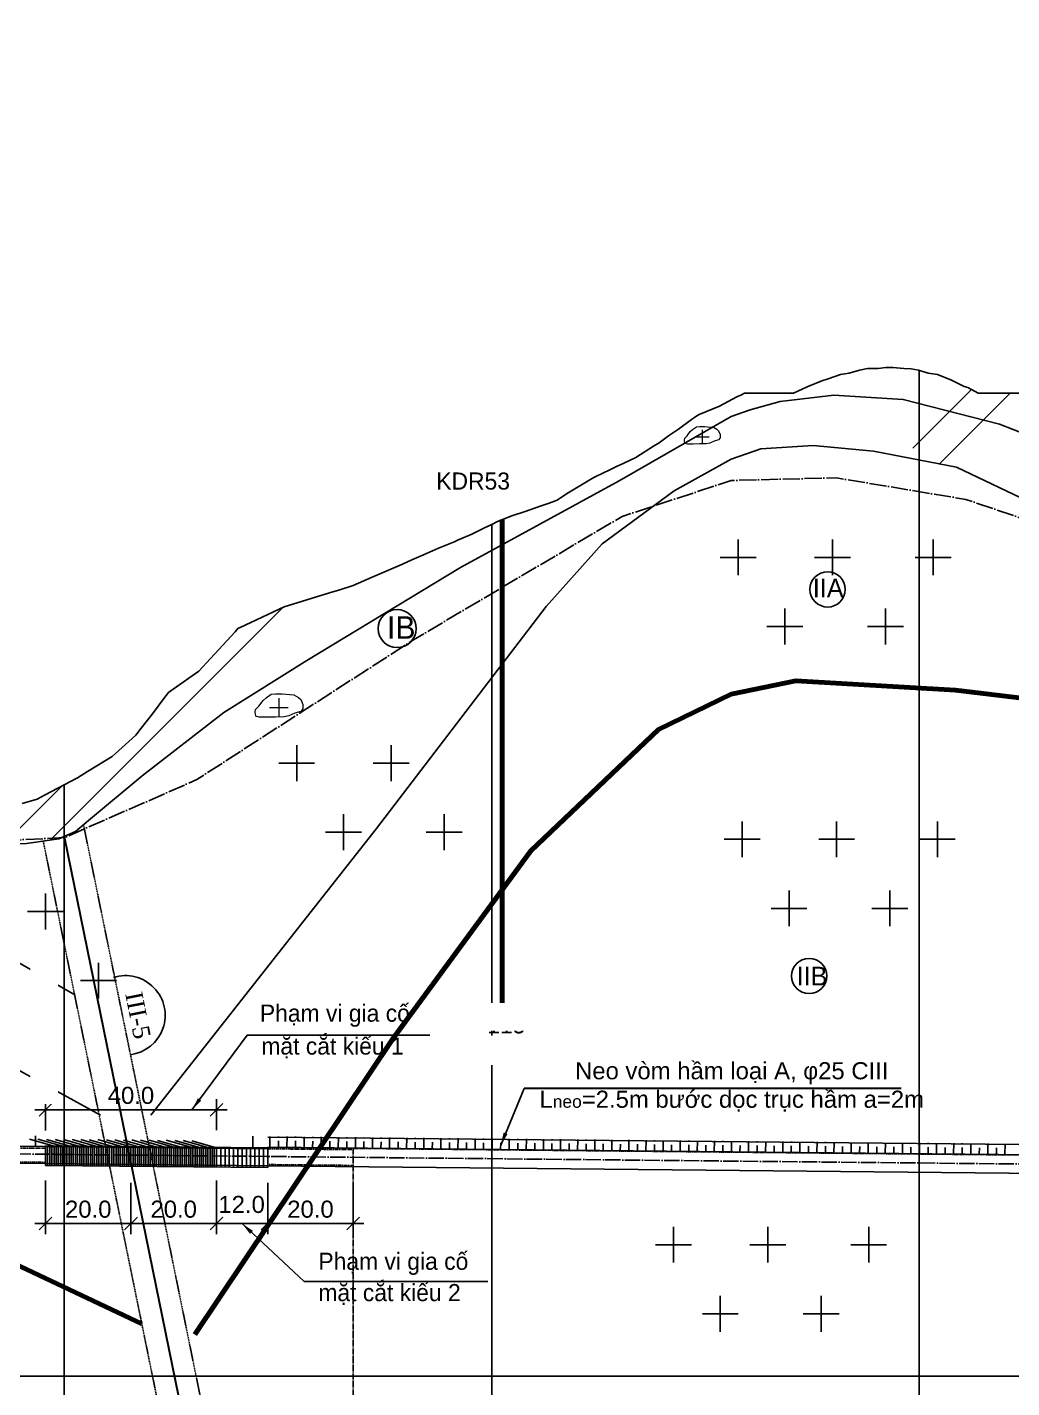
# Model space of a CAD drawing. Header units: inches. Extents: x 444671 to 463716, y 1783086 to 1794968.
# Drawn here: x 446821.2 to 447051.6, y 1788577.1 to 1788895.5 of the extents above; entities that cross this region are included whole.
import ezdxf
from ezdxf.enums import TextEntityAlignment as Align

# ---------------------------------------------------------------- set-up
doc = ezdxf.new("R2010")
doc.units = ezdxf.units.IN
doc.header["$MEASUREMENT"] = 0
for name, pattern in [('ACAD_ISO04W100', [30, 24, -3, 0, -3]), ('HIDDEN', [0.375, 0.25, -0.125]), ('NG', [1.8, 0.8, -0.1, 0, -0.1, 0.8])]:
    doc.linetypes.add(name, pattern=pattern)
for name, color, linetype in [('CTTRINH', 4, 'Continuous'), ('Dchat', 33, 'Continuous'), ('Dong', 252, 'HIDDEN'), ('Ghichu', 3, 'Continuous'), ('Khung_bang', 140, 'Continuous'), ('MAIN', 7, 'Continuous'), ('n-gay', 7, 'Continuous'), ('PEGC', 3, 'Continuous'), ('Text', 3, 'Continuous'), ('Thachhoc', 125, 'Continuous'), ('Tim', 1, 'ACAD_ISO04W100')]:
    doc.layers.add(name, color=color, linetype=linetype)
doc.layers.add('dgay', color=1, linetype='Continuous', lineweight=25)
doc.layers.add('ngam', color=3, linetype='Continuous', lineweight=25)
doc.styles.add('a', font='')
doc.styles.add('VNARIAL', font='')
doc.styles.add('VnAvt', font='')
doc.styles.get('a').set_extended_font_data('.VnTimeH')
doc.styles.get('VNARIAL').set_extended_font_data('.VnArial')
doc.styles.get('VnAvt').set_extended_font_data('.VnAvant')
doc.linetypes.add('DB1A', pattern='A,0.8,["Y",Standard,S=0.18,R=180,X=0.15,Y=0.18],-0.14', length=0.94)
doc.linetypes.add('IA1', pattern='A,2,-0.4,["x",Standard,S=0.1,R=0,X=-0.1,Y=-0.05],-0.1', length=2.5)
doc.linetypes.add('IA2', pattern='A,2,-0.2,["xx",Standard,S=0.1,R=0,X=-0.1,Y=-0.05],-0.18', length=2.38)
doc.linetypes.add('IB', pattern='A,2,-0.2,["xxx",Standard,S=0.1,R=0,X=-0.1,Y=-0.05],-0.26', length=2.46)
doc.linetypes.add('ILA', pattern='A,2,-0.2,["xxxx",Standard,S=0.1,R=0,X=-0.1,Y=-0.05],-0.34', length=2.54)
doc.dimstyles.new('kt2000', dxfattribs={"dimscale": 0, "dimtxt": 4, "dimasz": 3, "dimexe": 2.5, "dimexo": 0, "dimgap": 1.3, "dimtad": 1, "dimzin": 0, "dimdsep": 46, "dimtxsty": 'VNARIAL', "dimblk1": 'OBLIQUE', "dimblk2": 'OBLIQUE', "dimsah": 1, "dimcen": 0.8, "dimdle": 2.5, "dimclrd": 256, "dimclre": 256, "dimclrt": 256, "dimaunit": 1, "dimadec": 1, "dimazin": 0, "dimtfac": 1, "dimtofl": 0, "dimtmove": 1, "dimatfit": 3, "dimfxl": 0, "dimtolj": 1, "dimtzin": 0, "dimarcsym": 0})

# ---------------------------------------------------------------- blocks, each defined once
blk = doc.blocks.new('_Oblique')
at = {"color": 0, "linetype": 'ByBlock', "lineweight": -2}
blk.add_line((-0.5, -0.5), (0.5, 0.5), dxfattribs=at)
blk = doc.blocks.new('*D21')
at = {"lineweight": -2, "transparency": 16777216}
for p, q in [((446825.49, 1788625.58), (446825.49, 1788613.01)), ((446845.49, 1788625.02), (446845.49, 1788613.01)), ((446822.99, 1788615.51), (446847.99, 1788615.51))]:
    blk.add_line(p, q, dxfattribs=at)
at = {"layer": 'Defpoints', "color": 0, "transparency": 16777216}
for p in [(446825.49, 1788625.58), (446845.49, 1788625.02), (446845.49, 1788615.51)]:
    blk.add_point(p, dxfattribs=at)
at = {"lineweight": -2, "transparency": 16777216, "xscale": 3, "yscale": 3, "zscale": 3, "rotation": 180}
blk.add_blockref('_Oblique', (446825.49, 1788615.51), dxfattribs=at)
at = {"lineweight": -2, "transparency": 16777216, "xscale": 3, "yscale": 3, "zscale": 3}
blk.add_blockref('_Oblique', (446845.49, 1788615.51), dxfattribs=at)
at = {"transparency": 16777216, "insert": (446835.49, 1788618.85), "char_height": 4, "attachment_point": 5, "style": 'VNARIAL'}
blk.add_mtext('\\A1;20.0', dxfattribs=at)
blk = doc.blocks.new('*D22')
at = {"lineweight": -2, "transparency": 16777216}
for p, q in [((446865.49, 1788625.18), (446865.49, 1788613.01)), ((446845.49, 1788625.02), (446845.49, 1788613.01)), ((446842.99, 1788615.51), (446867.99, 1788615.51))]:
    blk.add_line(p, q, dxfattribs=at)
at = {"layer": 'Defpoints', "color": 0, "transparency": 16777216}
for p in [(446865.49, 1788625.18), (446845.49, 1788625.02), (446865.49, 1788615.51)]:
    blk.add_point(p, dxfattribs=at)
at = {"lineweight": -2, "transparency": 16777216, "xscale": 3, "yscale": 3, "zscale": 3, "rotation": 180}
blk.add_blockref('_Oblique', (446845.49, 1788615.51), dxfattribs=at)
at = {"lineweight": -2, "transparency": 16777216, "xscale": 3, "yscale": 3, "zscale": 3}
blk.add_blockref('_Oblique', (446865.49, 1788615.51), dxfattribs=at)
at = {"transparency": 16777216, "insert": (446855.49, 1788618.85), "char_height": 4, "attachment_point": 5, "style": 'VNARIAL'}
blk.add_mtext('\\A1;20.0', dxfattribs=at)
blk = doc.blocks.new('*D23')
at = {"lineweight": -2, "transparency": 16777216}
for p, q in [((446865.49, 1788625.58), (446865.49, 1788613.01)), ((446877.49, 1788622.57), (446877.49, 1788613.01)), ((446862.99, 1788615.51), (446879.99, 1788615.51))]:
    blk.add_line(p, q, dxfattribs=at)
at = {"layer": 'Defpoints', "color": 0, "transparency": 16777216}
for p in [(446865.49, 1788625.58), (446877.49, 1788622.57), (446877.49, 1788615.51)]:
    blk.add_point(p, dxfattribs=at)
at = {"lineweight": -2, "transparency": 16777216, "xscale": 3, "yscale": 3, "zscale": 3, "rotation": 180}
blk.add_blockref('_Oblique', (446865.49, 1788615.51), dxfattribs=at)
at = {"lineweight": -2, "transparency": 16777216, "xscale": 3, "yscale": 3, "zscale": 3}
blk.add_blockref('_Oblique', (446877.49, 1788615.51), dxfattribs=at)
at = {"transparency": 16777216, "insert": (446871.38, 1788619.96), "char_height": 4, "attachment_point": 5, "style": 'VNARIAL'}
blk.add_mtext('\\A1;12.0', dxfattribs=at)
blk = doc.blocks.new('*D24')
at = {"layer": 'Defpoints', "color": 0, "transparency": 16777216}
for p in [(446865.49, 1788642.14), (446825.49, 1788637.31), (446865.49, 1788637.38)]:
    blk.add_point(p, dxfattribs=at)
at = {"layer": 'Text', "lineweight": -2, "transparency": 16777216}
for p, q in [((446825.49, 1788637.31), (446825.49, 1788644.64)), ((446865.49, 1788637.38), (446865.49, 1788644.64)), ((446822.99, 1788642.14), (446867.99, 1788642.14))]:
    blk.add_line(p, q, dxfattribs=at)
at = {"layer": 'Text', "lineweight": -2, "transparency": 16777216, "xscale": 3, "yscale": 3, "zscale": 3, "rotation": 180}
blk.add_blockref('_Oblique', (446825.49, 1788642.14), dxfattribs=at)
at = {"layer": 'Text', "lineweight": -2, "transparency": 16777216, "xscale": 3, "yscale": 3, "zscale": 3}
blk.add_blockref('_Oblique', (446865.49, 1788642.14), dxfattribs=at)
at = {"layer": 'Text', "transparency": 16777216, "insert": (446845.49, 1788645.48), "char_height": 4, "attachment_point": 5, "style": 'VNARIAL'}
blk.add_mtext('\\A1;40.0', dxfattribs=at)
blk = doc.blocks.new('*D26')
at = {"lineweight": -2, "transparency": 16777216}
for p, q in [((446897.49, 1788625.18), (446897.49, 1788613.01)), ((446877.49, 1788625.02), (446877.49, 1788613.01)), ((446874.99, 1788615.51), (446899.99, 1788615.51))]:
    blk.add_line(p, q, dxfattribs=at)
at = {"layer": 'Defpoints', "color": 0, "transparency": 16777216}
for p in [(446897.49, 1788625.18), (446877.49, 1788625.02), (446897.49, 1788615.51)]:
    blk.add_point(p, dxfattribs=at)
at = {"lineweight": -2, "transparency": 16777216, "xscale": 3, "yscale": 3, "zscale": 3, "rotation": 180}
blk.add_blockref('_Oblique', (446877.49, 1788615.51), dxfattribs=at)
at = {"lineweight": -2, "transparency": 16777216, "xscale": 3, "yscale": 3, "zscale": 3}
blk.add_blockref('_Oblique', (446897.49, 1788615.51), dxfattribs=at)
at = {"transparency": 16777216, "insert": (446887.49, 1788618.85), "char_height": 4, "attachment_point": 5, "style": 'VNARIAL'}
blk.add_mtext('\\A1;20.0', dxfattribs=at)

msp = doc.modelspace()

# ---------------------------------------------------------------- linework, layer by layer
for p, q in [((446825.4958, 1788633.7295), (446825.4938, 1788629.1293)), ((446877.4938, 1788633.0095), (446825.5338, 1788633.5291)), ((446865.4918, 1788633.3245), (446865.4918, 1788628.7243)), ((446873.9924, 1788633.4495), (446873.9924, 1788633.4445)), ((446877.4938, 1788628.6093), (446877.4938, 1788633.4095)), ((446885.9918, 1788633.3295), (446885.9918, 1788633.3245)), ((446877.4938, 1788629.0093), (446825.4938, 1788629.5293)), ((446607.4097, 1788579.8094), (447484.625, 1788579.8094))]:
    msp.add_line(p, q)
at = {"layer": 'CTTRINH', "color": 4, "linetype": 'ByBlock'}
for p, q in [((446823.1382, 1788633.558, -0.0253), (446823.1632, 1788636.0529, 0.0063)), ((446873.9924, 1788633.4495), (446874.0173, 1788635.9444, 0.0317)), ((446877.9922, 1788633.4095), (446878.0171, 1788635.9044, 0.0317)), ((446881.992, 1788633.3695), (446882.0169, 1788635.8644, 0.0317)), ((446885.9918, 1788633.3295), (446886.0167, 1788635.8244, 0.0317)), ((446889.9916, 1788633.2895), (446890.0165, 1788635.7844, 0.0317)), ((446893.9914, 1788633.2495), (446894.0163, 1788635.7444, 0.0317)), ((446897.9912, 1788633.2095), (446898.0161, 1788635.7044, 0.0317)), ((446901.991, 1788633.1695), (446902.0159, 1788635.6644, 0.0317)), ((446905.9908, 1788633.1295), (446906.0157, 1788635.6244, 0.0317)), ((446909.9906, 1788633.0895), (446910.0155, 1788635.5844, 0.0317)), ((446913.9904, 1788633.0495), (446914.0153, 1788635.5444, 0.0317)), ((446917.9902, 1788633.0095), (446918.0151, 1788635.5044, 0.0317)), ((446921.99, 1788632.9695), (446922.0149, 1788635.4644, 0.0317)), ((446925.9898, 1788632.9295), (446926.0147, 1788635.4244, 0.0317)), ((446929.9896, 1788632.8896), (446930.0145, 1788635.3844, 0.0317)), ((446933.9894, 1788632.8496), (446934.0143, 1788635.3444, 0.0317)), ((446937.9892, 1788632.8096), (446938.0141, 1788635.3044, 0.0317)), ((446941.989, 1788632.7696), (446942.0139, 1788635.2644, 0.0317)), ((446945.9888, 1788632.7296), (446946.0137, 1788635.2244, 0.0317)), ((446949.9886, 1788632.6896), (446950.0135, 1788635.1844, 0.0317)), ((446953.9884, 1788632.6496), (446954.0133, 1788635.1444, 0.0317)), ((446957.9882, 1788632.6096), (446958.0131, 1788635.1044, 0.0317)), ((446961.988, 1788632.5696), (446962.0129, 1788635.0644, 0.0317)), ((446965.9878, 1788632.5296), (446966.0127, 1788635.0244, 0.0317)), ((446969.9876, 1788632.4896), (446970.0125, 1788634.9844, 0.0317)), ((446973.9874, 1788632.4496), (446974.0123, 1788634.9444, 0.0317)), ((446977.9872, 1788632.4096), (446978.0121, 1788634.9045, 0.0317)), ((446981.987, 1788632.3696), (446982.0119, 1788634.8645, 0.0317)), ((446985.9868, 1788632.3296), (446986.0117, 1788634.8245, 0.0317)), ((446989.9866, 1788632.2896), (446990.0115, 1788634.7845, 0.0317)), ((446993.9864, 1788632.2496), (446994.0113, 1788634.7445, 0.0317)), ((446997.9862, 1788632.2096), (446998.0111, 1788634.7045, 0.0317)), ((447001.986, 1788632.1696), (447002.0109, 1788634.6645, 0.0317)), ((447005.9858, 1788632.1296), (447006.0107, 1788634.6245, 0.0317)), ((447009.9856, 1788632.0896), (447010.009, 1788634.4345, 0.0298)), ((447013.9854, 1788632.0496), (447014.0088, 1788634.3945, 0.0298)), ((447017.9852, 1788632.0096), (447018.0086, 1788634.3545, 0.0298)), ((447021.985, 1788631.9696), (447022.0084, 1788634.3145, 0.0298)), ((447025.9848, 1788631.9296), (447026.0082, 1788634.2745, 0.0298)), ((447029.9846, 1788631.8896), (447030.0095, 1788634.3845, 0.0317)), ((447033.9844, 1788631.8496), (447034.0093, 1788634.3445, 0.0317)), ((447037.9842, 1788631.8096), (447038.0091, 1788634.3045, 0.0317)), ((447041.984, 1788631.7696), (447042.0089, 1788634.2645, 0.0317)), ((447045.9838, 1788631.7296), (447046.0087, 1788634.2245, 0.0317)), ((447049.9836, 1788631.6896), (447050.0085, 1788634.1845, 0.0317))]:
    msp.add_line(p, q, dxfattribs=at)
at = {"layer": 'Dchat', "color": 8, "linetype": 'IA1', "ltscale": 10, "flags": 128}
msp.add_lwpolyline([(446606.5664, 1788787.3515), (446713.0509, 1788728.3534), (446772.6714, 1788708.7275), (446791.7195, 1788705.1845), (446806.8337, 1788704.1988), (446821.0326, 1788704.446), (446828.6359, 1788705.5715), (446832.5055, 1788707.2862), (446835.5341, 1788709.8584), (446848.1468, 1788720.2547), (446867.223, 1788735.1193), (446886.6339, 1788747.3034), (446922.6327, 1788769.0257), (446959.7084, 1788789.2774), (446985.9107, 1788804.3867), (446990.3343, 1788805.9556), (446997.3599, 1788807.8922), (447009.9576, 1788809.3446), (447026.1892, 1788808.3763), (447048.7197, 1788802.5667), (447058.3041, 1788798.8496), (447071.8709, 1788787.7145), (447084.4685, 1788776.5795), (447092.2209, 1788771.7381), (447103.8495, 1788766.8968), (447115.7204, 1788765.6865), (447125.1687, 1788767.623), (447133.2211, 1788772.2507), (447149.2104, 1788785.8065), (447155.323, 1788789.8094), (447162.4573, 1788793.7366), (447179.514, 1788802.5685), (447230.0093, 1788832.1831), (447306.3012, 1788873.8629), (447332.8101, 1788887.2419), (447358.6066, 1788893.8229), (447392.6361, 1788895.4682), (447426.6656, 1788888.8872), (447452.0113, 1788873.8497), (447483.5246, 1788850.6477)], dxfattribs=at)
at = {"layer": 'Dchat', "color": 8, "linetype": 'IB', "ltscale": 10, "flags": 128}
for points in [[(446850.1388, 1788640.8569), (446902.9068, 1788707.9298), (446942.6152, 1788759.9194), (446955.7543, 1788774.5372), (446972.626, 1788787.0121), (446985.9107, 1788794.3867), (446992.879, 1788796.7918), (447005.1167, 1788797.5893), (447019.2167, 1788796.2602), (447038.6373, 1788792.5387), (447056.9939, 1788783.7666), (447076.3548, 1788770.9902), (447093.4661, 1788762.6091), (447104.2026, 1788760.5976), (447123.327, 1788761.2681), (447154.8878, 1788769.5183), (447193.8357, 1788789.4404), (447245.3376, 1788817.7671), (447293.7045, 1788842.3699), (447328.669, 1788856.5333), (447355.1287, 1788863.1429), (447380.8238, 1788865.4908), (447413.4258, 1788859.8255), (447442.7205, 1788846.6063), (447483.6437, 1788821.3395)], [(446606.7661, 1788738.2134), (446623.5231, 1788731.319), (446743.236, 1788683.9753), (446799.1393, 1788662.4161), (446838.3697, 1788640.8569)]]:
    msp.add_lwpolyline(points, dxfattribs=at)
at = {"layer": 'Dchat', "color": 8, "linetype": 'ILA', "lineweight": 100, "ltscale": 10, "flags": 128}
for points in [[(446860.4094, 1788589.5379), (446906.9433, 1788659.0098), (446939.0284, 1788702.7268), (446968.9258, 1788731.1428), (446985.9107, 1788739.3867), (447001.0634, 1788742.5434), (447038.4152, 1788740.3304), (447090.9609, 1788734.0078), (447128.3127, 1788726.4207), (447140.9152, 1788720.9115), (447144.574, 1788724.1595), (447149.4524, 1788727.8136), (447155.323, 1788729.8094), (447172.5431, 1788736.7025), (447200.5245, 1788747.182), (447229.0889, 1788759.9902), (447272.0749, 1788774.9591), (447312.2088, 1788780.6879), (447369.543, 1788779.5421), (447430.3172, 1788768.0845), (447483.9506, 1788745.8056)], [(446606.9457, 1788694.0015), (446774.1986, 1788626.9003), (446848.0332, 1788592.0068)]]:
    msp.add_lwpolyline(points, dxfattribs=at)
at = {"layer": 'Dchat', "color": 8, "linetype": 'IA2', "ltscale": 10, "flags": 128}
msp.add_lwpolyline([(446606.6595, 1788764.4581), (446687.0373, 1788724.3018), (446720.6859, 1788710.3045), (446777.6364, 1788689.8035), (446793.5747, 1788685.6491), (446812.9143, 1788680.1337), (446832.3165, 1788669.0317)], dxfattribs=at)
at = {"layer": 'Dchat', "color": 3}
for centre, radius in [((447008.4844, 1788763.9055), 4.125), ((446907.7744, 1788754.7417), 4.455), ((447004.1789, 1788673.4461), 4.125)]:
    msp.add_circle(centre, radius, dxfattribs=at)
at = {"layer": 'dgay', "linetype": 'HIDDEN', "ltscale": 0.4}
for points in [[(446834.3785, 1788708.8769), (446894.7065, 1788413.3922)], [(446824.9582, 1788705.0271), (446884.3274, 1788414.2388)]]:
    msp.add_lwpolyline(points, dxfattribs=at)
at = {"layer": 'dgay', "lineweight": 30}
msp.add_lwpolyline([(446829.8412, 1788706.1056), (446889.517, 1788413.8155)], dxfattribs=at)
at = {"layer": 'dgay'}
msp.add_arc((446844.1934, 1788664.2345), 9.2932, 277.304559, 107.419538, dxfattribs=at)
at = {"layer": 'Dong', "linetype": 'Continuous'}
for p, q in [((447029.8878, 1788249.8094), (447029.8878, 1788815.1535)), ((446929.8878, 1788249.8094), (446929.8878, 1788779.0358)), ((446829.8878, 1788249.8094), (446829.8878, 1788718.17))]:
    msp.add_line(p, q, dxfattribs=at)
at = {"layer": 'Dong'}
for p, q in [((447029.8878, 1788249.8094), (447029.8878, 1788815.1535)), ((446929.8878, 1788249.8094), (446929.8878, 1788779.0358))]:
    msp.add_line(p, q, dxfattribs=at)
at = {"layer": 'Dong', "color": 3, "ltscale": 6}
for p, q in [((446879.9921, 1788633.3895), (446880.017, 1788635.8844, 0.0317)), ((446883.9919, 1788633.3495), (446884.0168, 1788635.8444, 0.0317)), ((446887.9917, 1788633.3095), (446888.0166, 1788635.8044, 0.0317)), ((446891.9915, 1788633.2695), (446892.0164, 1788635.7644, 0.0317)), ((446895.9913, 1788633.2295), (446896.0162, 1788635.7244, 0.0317)), ((446899.9911, 1788633.1895), (446900.016, 1788635.6844, 0.0317)), ((446903.9909, 1788633.1495), (446904.0158, 1788635.6444, 0.0317)), ((446907.9907, 1788633.1095), (446908.0156, 1788635.6044, 0.0317)), ((446911.9905, 1788633.0695), (446912.0154, 1788635.5644, 0.0317)), ((446915.9903, 1788633.0295), (446916.0152, 1788635.5244, 0.0317)), ((446919.9901, 1788632.9895), (446920.015, 1788635.4844, 0.0317)), ((446923.9899, 1788632.9495), (446924.0098, 1788634.9444, 0.0253)), ((446927.9897, 1788632.9096), (446928.0146, 1788635.4044, 0.0317)), ((446931.9895, 1788632.8696), (446932.0144, 1788635.3644, 0.0317)), ((446935.9893, 1788632.8296), (446936.0142, 1788635.3244, 0.0317)), ((446939.9891, 1788632.7896), (446940.014, 1788635.2844, 0.0317)), ((446943.9889, 1788632.7496), (446944.0138, 1788635.2444, 0.0317)), ((446947.9887, 1788632.7096), (446948.0136, 1788635.2044, 0.0317)), ((446951.9885, 1788632.6696), (446952.0134, 1788635.1644, 0.0317)), ((446955.9883, 1788632.6296), (446956.0132, 1788635.1244, 0.0317)), ((446959.9881, 1788632.5896), (446960.008, 1788634.5845, 0.0253)), ((446963.9879, 1788632.5496), (446964.0128, 1788635.0444, 0.0317)), ((446967.9877, 1788632.5096), (446968.0126, 1788635.0044, 0.0317)), ((446971.9875, 1788632.4696), (446972.0124, 1788634.9644, 0.0317)), ((446975.9873, 1788632.4296), (446976.0122, 1788634.9245, 0.0317)), ((446979.9871, 1788632.3896), (446980.012, 1788634.8845, 0.0317)), ((446983.9869, 1788632.3496), (446984.0118, 1788634.8445, 0.0317)), ((446987.9867, 1788632.3096), (446988.0116, 1788634.8045, 0.0317)), ((446991.9865, 1788632.2696), (446992.0114, 1788634.7645, 0.0317)), ((446995.9863, 1788632.2296), (446996.0112, 1788634.7245, 0.0317)), ((446999.9861, 1788632.1896), (447000.011, 1788634.6845, 0.0317)), ((447003.9859, 1788632.1496), (447004.0108, 1788634.6445, 0.0317)), ((447007.9857, 1788632.1096), (447008.0106, 1788634.6045, 0.0317)), ((447011.9855, 1788632.0696), (447012.0089, 1788634.4145, 0.0298)), ((447015.9853, 1788632.0296), (447016.0087, 1788634.3745, 0.0298)), ((447019.9851, 1788631.9896), (447020.0085, 1788634.3345, 0.0298)), ((447023.9849, 1788631.9496), (447024.0083, 1788634.2945, 0.0298)), ((447027.9847, 1788631.9096), (447028.0081, 1788634.2545, 0.0298)), ((447031.9845, 1788631.8696), (447032.0094, 1788634.3645, 0.0317)), ((447035.9843, 1788631.8296), (447036.0092, 1788634.3245, 0.0317)), ((447039.9841, 1788631.7896), (447040.009, 1788634.2845, 0.0317)), ((447043.9839, 1788631.7496), (447044.0088, 1788634.2445, 0.0317)), ((447047.9837, 1788631.7096), (447048.0086, 1788634.2045, 0.0317))]:
    msp.add_line(p, q, dxfattribs=at)
at = {"layer": 'Dong', "ltscale": 0.5}
msp.add_line((446897.4938, 1788249.8094), (446897.4938, 1788633.1095), dxfattribs=at)
at = {"layer": 'Dong', "ltscale": 0.25}
for p, q in [((446825.4969, 1788629.8293), (446697.4938, 1788631.1093)), ((446897.4938, 1788629.1093, 0.0001), (446877.4968, 1788629.3093))]:
    msp.add_line(p, q, dxfattribs=at)
msp.add_lwpolyline([(446697.4938, 1788634.4095), (446825.4878, 1788633.1295)], dxfattribs=at)
at = {"layer": 'Dong', "ltscale": 0.25, "elevation": 0.0253}
for points in [[(446877.4898, 1788633.0095), (446897.4938, 1788632.8095)], [(446877.4938, 1788633.3095), (447157.3161, 1788630.5113)]]:
    msp.add_lwpolyline(points, dxfattribs=at)
at = {"layer": 'Khung_bang', "ltscale": 29}
for p, q in [((446827.4923, 1788633.6256), (446821.7262, 1788635.2847)), ((446829.492, 1788633.5889), (446823.7259, 1788635.248)), ((446831.4916, 1788633.5522), (446825.7256, 1788635.2112)), ((446833.4913, 1788633.5154), (446827.7252, 1788635.1745)), ((446835.4924, 1788633.5587), (446829.7264, 1788635.2178)), ((446837.4921, 1788633.522), (446831.726, 1788635.181)), ((446839.4917, 1788633.4852), (446833.7257, 1788635.1443)), ((446841.4914, 1788633.4485), (446835.7253, 1788635.1076)), ((446843.4925, 1788633.4917), (446837.7265, 1788635.1508)), ((446845.4922, 1788633.455), (446839.7261, 1788635.1141)), ((446847.4919, 1788633.4183), (446841.7258, 1788635.0774)), ((446849.4915, 1788633.3816), (446843.7255, 1788635.0406)), ((446851.4926, 1788633.4248), (446845.7266, 1788635.0839)), ((446853.4923, 1788633.3881), (446847.7263, 1788635.0472)), ((446855.492, 1788633.3514), (446849.7259, 1788635.0104)), ((446857.4916, 1788633.3146), (446851.7256, 1788634.9737)), ((446859.4928, 1788633.3579), (446853.7267, 1788635.017)), ((446861.4924, 1788633.3212), (446855.7264, 1788634.9802)), ((446863.4921, 1788633.2844), (446857.726, 1788634.9435)), ((446865.4918, 1788633.2477), (446859.7257, 1788634.9068)), ((446825.9918, 1788633.7145), (446825.9918, 1788629.1143)), ((446826.4918, 1788633.7145), (446826.4918, 1788629.1143)), ((446826.9918, 1788633.7145), (446826.9918, 1788629.1143)), ((446827.4918, 1788633.7045), (446827.4918, 1788629.1043)), ((446827.9918, 1788633.7045), (446827.9918, 1788629.1043)), ((446828.4918, 1788633.6945), (446828.4918, 1788629.0943)), ((446828.9918, 1788633.6945), (446828.9918, 1788629.0943)), ((446829.4918, 1788633.6845), (446829.4918, 1788629.0843)), ((446829.9918, 1788633.6845), (446829.9918, 1788629.0843)), ((446830.4918, 1788633.6745), (446830.4918, 1788629.0743)), ((446830.9918, 1788633.6745), (446830.9918, 1788629.0743)), ((446831.4918, 1788633.6645), (446831.4918, 1788629.0643)), ((446831.9918, 1788633.6645), (446831.9918, 1788629.0643)), ((446832.4918, 1788633.6545), (446832.4918, 1788629.0543)), ((446832.9918, 1788633.6545), (446832.9918, 1788629.0543)), ((446833.4918, 1788633.6445), (446833.4918, 1788629.0443)), ((446833.9918, 1788633.6445), (446833.9918, 1788629.0443)), ((446834.4918, 1788633.6345), (446834.4918, 1788629.0343)), ((446834.9918, 1788633.6345), (446834.9918, 1788629.0343)), ((446835.4918, 1788633.6245), (446835.4918, 1788629.0243)), ((446835.9918, 1788633.6245), (446835.9918, 1788629.0243)), ((446836.4918, 1788633.6145), (446836.4918, 1788629.0143)), ((446836.9918, 1788633.6145), (446836.9918, 1788629.0143)), ((446837.4918, 1788633.6045), (446837.4918, 1788629.0043)), ((446837.9918, 1788633.6045), (446837.9918, 1788629.0043)), ((446838.4918, 1788633.5945), (446838.4918, 1788628.9943)), ((446838.9918, 1788633.5945), (446838.9918, 1788628.9943)), ((446839.4918, 1788633.5845), (446839.4918, 1788628.9843)), ((446839.9918, 1788633.5845), (446839.9918, 1788628.9843)), ((446840.4918, 1788633.5745), (446840.4918, 1788628.9743)), ((446840.9918, 1788633.5745), (446840.9918, 1788628.9743)), ((446841.4918, 1788633.5645), (446841.4918, 1788628.9643)), ((446841.9918, 1788633.5645), (446841.9918, 1788628.9643)), ((446842.4918, 1788633.5545), (446842.4918, 1788628.9543)), ((446842.9918, 1788633.5545), (446842.9918, 1788628.9543)), ((446843.4918, 1788633.5445), (446843.4918, 1788628.9443)), ((446843.9918, 1788633.5445), (446843.9918, 1788628.9443)), ((446844.4918, 1788633.5345), (446844.4918, 1788628.9343)), ((446844.9918, 1788633.5345), (446844.9918, 1788628.9343)), ((446845.4918, 1788633.5245), (446845.4918, 1788628.9243)), ((446845.9918, 1788633.5245), (446845.9918, 1788628.9243)), ((446846.4918, 1788633.5145), (446846.4918, 1788628.9143)), ((446846.9918, 1788633.5145), (446846.9918, 1788628.9143)), ((446847.4918, 1788633.5045), (446847.4918, 1788628.9043)), ((446847.9918, 1788633.5045), (446847.9918, 1788628.9043)), ((446848.4918, 1788633.4945), (446848.4918, 1788628.8943)), ((446848.9918, 1788633.4945), (446848.9918, 1788628.8943)), ((446849.4918, 1788633.4845), (446849.4918, 1788628.8843)), ((446849.9918, 1788633.4845), (446849.9918, 1788628.8843)), ((446850.4918, 1788633.4745), (446850.4918, 1788628.8743)), ((446850.9918, 1788633.4745), (446850.9918, 1788628.8743)), ((446851.4918, 1788633.4645), (446851.4918, 1788628.8643)), ((446851.9918, 1788633.4645), (446851.9918, 1788628.8643)), ((446852.4918, 1788633.4545), (446852.4918, 1788628.8543)), ((446852.9918, 1788633.4545), (446852.9918, 1788628.8543)), ((446853.4918, 1788633.4445), (446853.4918, 1788628.8443)), ((446853.9918, 1788633.4445), (446853.9918, 1788628.8443)), ((446854.4918, 1788633.4345), (446854.4918, 1788628.8343)), ((446854.9918, 1788633.4345), (446854.9918, 1788628.8343)), ((446855.4918, 1788633.4245), (446855.4918, 1788628.8243)), ((446855.9918, 1788633.4245), (446855.9918, 1788628.8243)), ((446856.4918, 1788633.4145), (446856.4918, 1788628.8143)), ((446856.9918, 1788633.4145), (446856.9918, 1788628.8143)), ((446857.4918, 1788633.4045), (446857.4918, 1788628.8043)), ((446857.9918, 1788633.4045), (446857.9918, 1788628.8043)), ((446858.4918, 1788633.3945), (446858.4918, 1788628.7943)), ((446858.9918, 1788633.3945), (446858.9918, 1788628.7943)), ((446859.4918, 1788633.3845), (446859.4918, 1788628.7843)), ((446859.9918, 1788633.3845), (446859.9918, 1788628.7843)), ((446860.4918, 1788633.3745), (446860.4918, 1788628.7743)), ((446860.9918, 1788633.3745), (446860.9918, 1788628.7743)), ((446861.4918, 1788633.3645), (446861.4918, 1788628.7643)), ((446861.9918, 1788633.3645), (446861.9918, 1788628.7643)), ((446862.4918, 1788633.3545), (446862.4918, 1788628.7543)), ((446862.9918, 1788633.3545), (446862.9918, 1788628.7543)), ((446863.4918, 1788633.3445), (446863.4918, 1788628.7443)), ((446863.9918, 1788633.3445), (446863.9918, 1788628.7443)), ((446864.4918, 1788633.3345), (446864.4918, 1788628.7343)), ((446864.9918, 1788633.3345), (446864.9918, 1788628.7343)), ((446866.4918, 1788633.3145), (446866.4918, 1788628.7143)), ((446867.4918, 1788633.3045), (446867.4918, 1788628.7043)), ((446868.4918, 1788633.2945), (446868.4918, 1788628.6943)), ((446869.4918, 1788633.2845), (446869.4918, 1788628.6843)), ((446870.4918, 1788633.2745), (446870.4918, 1788628.6743)), ((446871.4918, 1788633.2645), (446871.4918, 1788628.6643)), ((446872.4918, 1788633.2545), (446872.4918, 1788628.6543)), ((446873.4918, 1788633.2445), (446873.4918, 1788628.6443)), ((446874.4918, 1788633.2345), (446874.4918, 1788628.6343)), ((446875.4918, 1788633.2245), (446875.4918, 1788628.6243)), ((446876.4918, 1788633.2145), (446876.4918, 1788628.6143)), ((446877.4918, 1788633.2045), (446877.4918, 1788628.6043))]:
    msp.add_line(p, q, dxfattribs=at)
at = {"layer": 'MAIN', "linetype": 'DB1A', "ltscale": 2}
msp.add_line((446825.4939, 1788629.5293), (446607.1988, 1788631.7122), dxfattribs=at)
at = {"layer": 'MAIN', "linetype": 'DB1A', "ltscale": 6}
for p, q in [((446877.4938, 1788628.6093), (446825.4938, 1788629.1293)), ((447157.3139, 1788626.2111, 0.0013), (446877.4938, 1788629.0093))]:
    msp.add_line(p, q, dxfattribs=at)
at = {"layer": 'MAIN', "linetype": 'DB1A', "ltscale": 2}
msp.add_lwpolyline([(446607.1826, 1788635.7126), (446825.4918, 1788633.5295)], dxfattribs=at)
at = {"layer": 'MAIN', "linetype": 'DB1A', "ltscale": 6, "elevation": 0.0253}
for points in [[(446877.5173, 1788635.7594), (447157.3406, 1788632.9612)], [(446877.4938, 1788633.4095), (447157.3171, 1788630.6113)]]:
    msp.add_lwpolyline(points, dxfattribs=at)
at = {"layer": 'MAIN', "linetype": 'DB1A', "ltscale": 6}
msp.add_lwpolyline([(446825.4958, 1788633.7295), (446877.4938, 1788633.2095)], dxfattribs=at)
at = {"layer": 'n-gay', "color": 3, "linetype": 'Continuous', "lineweight": 80, "ltscale": 20}
msp.add_line((446932.3702, 1788780.2344), (446932.3702, 1788666.4564), dxfattribs=at)
at = {"layer": 'n-gay', "color": 0, "lineweight": 30}
msp.add_line((446930.3171, 1788666.4564), (446934.7366, 1788666.4564), dxfattribs=at)
at = {"layer": 'ngam', "linetype": 'NG', "ltscale": 5, "flags": 128}
msp.add_lwpolyline([(446606.5366, 1788794.6999), (446618.3117, 1788790.4451), (446742.9696, 1788729.78), (446781.4491, 1788709.6337), (446798.8883, 1788705.1161), (446812.7349, 1788704.9952), (446829.9009, 1788705.8131), (446860.8753, 1788719.3892), (446911.6111, 1788752.1162), (446960.4202, 1788780.9929), (446985.9107, 1788789.3867), (447010.555, 1788790.0149), (447040.8466, 1788784.9704), (447099.9874, 1788764.7923), (447118.7393, 1788764.7923), (447154.8008, 1788779.9259), (447210.1445, 1788814.7895), (447314.8455, 1788869.2473), (447347.1164, 1788882.8617), (447372.9331, 1788886.4444), (447413.4436, 1788884.2316), (447476.5511, 1788847.6875), (447483.5533, 1788843.582)], dxfattribs=at)
at = {"layer": 'PEGC', "color": 6}
msp.add_lwpolyline([(446820.0256, 1788713.8322), (446823.5152, 1788714.8094), (446825.2577, 1788715.7298), (446832.9984, 1788719.8094), (446835.352, 1788721.2589), (446841.0815, 1788724.8094), (446844.9734, 1788728.3227), (446846.6305, 1788729.8094), (446847.8547, 1788731.4003), (446850.4913, 1788734.8094), (446853.2152, 1788738.4011), (446854.2587, 1788739.8094), (446855.3757, 1788740.5836), (446861.3879, 1788744.8094), (446864.1053, 1788747.709), (446866.0572, 1788749.8094), (446869.876, 1788754.0161), (446870.5841, 1788754.8094), (446871.0225, 1788755.0132), (446873.5353, 1788756.1886), (446880.159, 1788759.2682), (446881.3532, 1788759.8094), (446891.9455, 1788763.1277), (446894.3572, 1788763.8465), (446897.499, 1788764.8094), (446901.8979, 1788766.7963), (446905.2348, 1788768.194), (446908.9992, 1788769.8094), (446911.1882, 1788770.8504), (446913.8995, 1788772.028), (446917.4265, 1788773.575), (446920.5516, 1788774.8094), (446921.334, 1788775.1093), (446921.7498, 1788775.324), (446925.236, 1788776.8211), (446928.2456, 1788778.3183), (446929.9415, 1788779.0592), (446931.2429, 1788779.8094), (446934.6386, 1788781.0896), (446937.6898, 1788782.1325), (446941.4828, 1788783.4758), (446942.6644, 1788783.8849), (446943.3245, 1788784.0932), (446945.2484, 1788784.8094), (446947.4231, 1788786.2441), (446948.9593, 1788787.1852), (446950.8803, 1788788.415), (446953.2429, 1788789.8094), (446953.9606, 1788790.1681), (446954.2848, 1788790.3294), (446957.5415, 1788791.866), (446959.2262, 1788792.7289), (446960.6365, 1788793.4102), (446963.452, 1788794.7205), (446963.5116, 1788794.747), (446963.6429, 1788794.8094), (446967.7536, 1788797.4214), (446969.1153, 1788798.2324), (446971.2333, 1788799.8094), (446973.6047, 1788801.4157), (446976.6644, 1788803.6816), (446977.3435, 1788804.1402), (446977.63, 1788804.3336), (446978.4729, 1788804.8094), (446983.1816, 1788806.8054), (446987.2531, 1788808.9528), (446988.1724, 1788809.3867), (446989.049, 1788809.8094), (446994.1677, 1788809.8094), (446995.7784, 1788809.8094), (446998.8204, 1788809.8094), (446999.2885, 1788809.8094), (447000.5417, 1788809.8094), (447003.7202, 1788811.295), (447007.1392, 1788812.7282), (447008.614, 1788813.1861), (447011.4883, 1788814.2266), (447013.5615, 1788814.5224), (447015.939, 1788815.1944), (447017.842, 1788815.5923), (447020.3462, 1788815.614), (447022.098, 1788815.8013), (447023.7291, 1788815.8254), (447026.3321, 1788815.6247), (447028.0059, 1788815.4961), (447029.7758, 1788815.1853), (447032.0221, 1788814.5485), (447034.2412, 1788814.2081), (447037.4961, 1788812.851), (447040.4777, 1788811.3963), (447041.2729, 1788811.1928), (447043.7303, 1788809.8094), (447044.8588, 1788809.8094), (447046.4718, 1788809.8094), (447051.1663, 1788809.8094), (447054.1101, 1788809.8094)], dxfattribs=at)
at = {"layer": 'PEGC', "color": 2}
msp.add_lwpolyline([(446820.0256, 1788713.8322), (446823.5152, 1788714.8094), (446825.2577, 1788715.7298), (446832.9984, 1788719.8094), (446835.352, 1788721.2589), (446841.0815, 1788724.8094), (446844.9734, 1788728.3227), (446846.6305, 1788729.8094), (446847.8547, 1788731.4003), (446850.4913, 1788734.8094), (446853.2152, 1788738.4011), (446854.2587, 1788739.8094), (446855.3757, 1788740.5836), (446861.3879, 1788744.8094), (446864.1053, 1788747.709), (446866.0572, 1788749.8094), (446869.876, 1788754.0161), (446870.5841, 1788754.8094), (446871.0225, 1788755.0132), (446873.5353, 1788756.1886), (446880.159, 1788759.2682), (446881.3532, 1788759.8094), (446891.9455, 1788763.1277), (446894.3572, 1788763.8465), (446897.499, 1788764.8094), (446901.8979, 1788766.7963), (446905.2348, 1788768.194), (446908.9992, 1788769.8094), (446911.1882, 1788770.8504), (446913.8995, 1788772.028), (446917.4265, 1788773.575), (446920.5516, 1788774.8094), (446921.334, 1788775.1093), (446921.7498, 1788775.324), (446925.236, 1788776.8211), (446928.2456, 1788778.3183), (446929.9415, 1788779.0592), (446931.2429, 1788779.8094), (446934.6386, 1788781.0896), (446937.6898, 1788782.1325), (446941.4828, 1788783.4758), (446942.6644, 1788783.8849), (446943.3245, 1788784.0932), (446945.2484, 1788784.8094), (446947.4231, 1788786.2441), (446948.9593, 1788787.1852), (446950.8803, 1788788.415), (446953.2429, 1788789.8094), (446953.9606, 1788790.1681), (446954.2848, 1788790.3294), (446957.5415, 1788791.866), (446959.2262, 1788792.7289), (446960.6365, 1788793.4102), (446963.452, 1788794.7205), (446963.5116, 1788794.747), (446963.6429, 1788794.8094), (446967.7536, 1788797.4214), (446969.1153, 1788798.2324), (446971.2333, 1788799.8094), (446973.6047, 1788801.4157), (446976.6644, 1788803.6816), (446977.3435, 1788804.1402), (446977.63, 1788804.3336), (446978.4729, 1788804.8094), (446983.1816, 1788806.8054), (446987.2531, 1788808.9528), (446988.1724, 1788809.3867), (446989.049, 1788809.8094), (446994.1677, 1788809.8094), (446995.7784, 1788809.8094), (446998.8204, 1788809.8094), (446999.2885, 1788809.8094), (447000.5417, 1788809.8094), (447003.7202, 1788811.295), (447007.1392, 1788812.7282), (447008.614, 1788813.1861), (447011.4883, 1788814.2266), (447013.5615, 1788814.5224), (447015.939, 1788815.1944), (447017.842, 1788815.5923), (447020.3462, 1788815.614), (447022.098, 1788815.8013), (447023.7291, 1788815.8254), (447026.3321, 1788815.6247), (447028.0059, 1788815.4961), (447029.7758, 1788815.1853), (447032.0221, 1788814.5485), (447034.2412, 1788814.2081), (447037.4961, 1788812.851), (447040.4777, 1788811.3963), (447041.2729, 1788811.1928), (447043.7303, 1788809.8094), (447044.8588, 1788809.8094), (447046.4718, 1788809.8094), (447051.1663, 1788809.8094), (447054.1101, 1788809.8094)], dxfattribs=at)
at = {"layer": 'Text'}
msp.add_line((446872.6765, 1788659.6295), (446915.3912, 1788659.6295), dxfattribs=at)
at = {"layer": 'Text', "color": 140, "linetype": 'ByBlock', "lineweight": 30}
msp.add_line((447025.6716, 1788647.0901), (446937.4668, 1788647.0901), dxfattribs=at)
at = {"layer": 'Thachhoc', "linetype": 'Continuous'}
for points in [[(447028.442, 1788796.9593), (447042.1703, 1788810.6876)], [(447034.7629, 1788793.3807), (447051.1916, 1788809.8094)], [(446826.6614, 1788705.2792), (446881.0577, 1788759.6755)], [(446815.8383, 1788704.3555), (446829.3908, 1788717.908)]]:
    msp.add_lwpolyline(points, dxfattribs=at)
at = {"layer": 'Thachhoc', "lineweight": 13}
for points in [[(446975.6193, 1788799.846), (446976.356, 1788800.8718), (446976.9141, 1788801.3178), (446977.7847, 1788801.9645), (446978.566, 1788802.0536), (446979.7268, 1788802.0314), (446980.3741, 1788801.9645), (446981.7582, 1788801.853), (446982.6064, 1788801.407), (446982.9636, 1788801.0502), (446983.3208, 1788800.1582), (446983.3654, 1788799.3777), (446982.9859, 1788798.9317), (446981.9368, 1788798.6195), (446980.9099, 1788798.1512), (446980.0616, 1788797.9728), (446978.5437, 1788797.9505), (446977.0703, 1788797.9282), (446975.6863, 1788797.9282), (446975.0836, 1788798.0843), (446974.972, 1788798.7979), (446975.0613, 1788799.2885), (446975.6193, 1788799.846)], [(446979.1105, 1788801.2559), (446979.1105, 1788797.9746)], [(446977.4699, 1788799.6153), (446980.7511, 1788799.6153)], [(446875.4057, 1788736.5584), (446876.3879, 1788737.9261), (446877.132, 1788738.5208), (446878.2928, 1788739.383), (446879.3345, 1788739.5019), (446880.8823, 1788739.4722), (446881.7454, 1788739.383), (446883.5908, 1788739.2344), (446884.7218, 1788738.6397), (446885.1981, 1788738.164), (446885.6743, 1788736.9747), (446885.7338, 1788735.934), (446885.2278, 1788735.3394), (446883.8289, 1788734.9231), (446882.4598, 1788734.2987), (446881.3287, 1788734.0609), (446879.3048, 1788734.0311), (446877.3403, 1788734.0014), (446875.495, 1788734.0014), (446874.6913, 1788734.2095), (446874.5425, 1788735.161), (446874.6616, 1788735.8151), (446875.4057, 1788736.5584)], [(446880.0605, 1788738.4383), (446880.0605, 1788734.0633)], [(446877.873, 1788736.2508), (446882.248, 1788736.2508)]]:
    msp.add_lwpolyline(points, dxfattribs=at)
at = {"layer": 'Thachhoc', "ltscale": 0.2}
for points in [[(446987.5567, 1788775.6036), (446987.5567, 1788767.2036)], [(447009.6338, 1788775.6036), (447009.6338, 1788767.2036)], [(447033.203, 1788775.6036), (447033.203, 1788767.2036)], [(446983.3567, 1788771.4036), (446991.7567, 1788771.4036)], [(447005.4338, 1788771.4036), (447013.8338, 1788771.4036)], [(447029.003, 1788771.4036), (447037.403, 1788771.4036)], [(446998.4934, 1788759.4439), (446998.4934, 1788751.0439)], [(447022.0627, 1788759.4439), (447022.0627, 1788751.0439)], [(446994.2934, 1788755.2439), (447002.6934, 1788755.2439)], [(447017.8627, 1788755.2439), (447026.2627, 1788755.2439)], [(446884.2721, 1788727.4373), (446884.2721, 1788719.0373)], [(446906.3491, 1788727.4373), (446906.3491, 1788719.0373)], [(446880.0721, 1788723.2373), (446888.4721, 1788723.2373)], [(446902.1491, 1788723.2373), (446910.5491, 1788723.2373)], [(446895.2088, 1788711.2775), (446895.2088, 1788702.8775)], [(446918.778, 1788711.2775), (446918.778, 1788702.8775)], [(446988.524, 1788709.6301), (446988.524, 1788701.2301)], [(447010.601, 1788709.6301), (447010.601, 1788701.2301)], [(447034.1703, 1788709.6301), (447034.1703, 1788701.2301)], [(446891.0088, 1788707.0775), (446899.4088, 1788707.0775)], [(446914.578, 1788707.0775), (446922.978, 1788707.0775)], [(446984.324, 1788705.4301), (446992.724, 1788705.4301)], [(447006.401, 1788705.4301), (447014.801, 1788705.4301)], [(447029.9703, 1788705.4301), (447038.3703, 1788705.4301)], [(446825.4623, 1788692.7099), (446825.4623, 1788684.3099)], [(446999.4607, 1788693.4703), (446999.4607, 1788685.0703)], [(447023.03, 1788693.4703), (447023.03, 1788685.0703)], [(446995.2607, 1788689.2703), (447003.6607, 1788689.2703)], [(447018.83, 1788689.2703), (447027.23, 1788689.2703)], [(446821.2623, 1788688.5099), (446829.6623, 1788688.5099)], [(446837.8912, 1788676.5501), (446837.8912, 1788668.1501)], [(446833.6912, 1788672.3501), (446842.0912, 1788672.3501)], [(446972.455, 1788614.759), (446972.455, 1788606.359)], [(446994.532, 1788614.759), (446994.532, 1788606.359)], [(447018.1012, 1788614.759), (447018.1012, 1788606.359)], [(446968.255, 1788610.559), (446976.655, 1788610.559)], [(446990.332, 1788610.559), (446998.732, 1788610.559)], [(447013.9012, 1788610.559), (447022.3012, 1788610.559)], [(446983.3917, 1788598.5992), (446983.3917, 1788590.1992)], [(447006.9609, 1788598.5992), (447006.9609, 1788590.1992)], [(446979.1917, 1788594.3992), (446987.5917, 1788594.3992)], [(447002.7609, 1788594.3992), (447011.1609, 1788594.3992)]]:
    msp.add_lwpolyline(points, dxfattribs=at)
at = {"layer": 'Tim', "ltscale": 0.15}
msp.add_line((447484.4408, 1788625.1399), (446607.1899, 1788633.9124), dxfattribs=at)

# ---------------------------------------------------------------- texts
at = {"layer": 'Dchat', "color": 3, "style": 'VnAvt'}
for s, height, p in [('IIA', 4.4, (447005.0375, 1788762.0188)), ('IB', 5.28, (446905.393, 1788752.3546)), ('IIB', 4.4, (447001.2626, 1788671.2196))]:
    msp.add_text(s, height=height, dxfattribs=at).set_placement(p)
at = {"layer": 'dgay', "style": 'a'}
msp.add_text('iii-5', height=4, rotation=281.13187, dxfattribs=at).set_placement((446844.1354, 1788669.2743))
at = {"layer": 'Ghichu', "char_height": 4, "attachment_point": 1, "style": 'VnAvt'}
for s, insert in [('Ph¹m vi gia cè', (446875.6591, 1788666.7467)), ('mÆt c¾t kiÓu 1', (446875.9985, 1788659.0465)), ('Ph¹m vi gia cè', (446889.3418, 1788608.69)), ('mÆt c¾t kiÓu 2', (446889.3418, 1788601.3548))]:
    msp.add_mtext(s, dxfattribs=dict(at, insert=insert))
at = {"layer": 'n-gay', "color": 0, "ltscale": 0.2, "style": 'VnAvt'}
for s, p in [('KDR53', (446925.5512, 1788787.2663)), ('115', (446933.3148, 1788660.0062))]:
    msp.add_text(s, height=4, dxfattribs=at).set_placement(p, align=Align.CENTER)

# ---------------------------------------------------------------- dimensions: what is measured, and where the dimension line sits
for base, p1, p2, picture, middle in [((446845.4938, 1788615.5065), (446825.4938, 1788625.5805), (446845.4938, 1788625.0206), '*D21', (446835.4938, 1788618.8488)), ((446865.4938, 1788615.5065), (446845.4938, 1788625.0206), (446865.4938, 1788625.1805), '*D22', (446855.4938, 1788618.8488)), ((446897.4938, 1788615.5065), (446877.4938, 1788625.0206), (446897.4938, 1788625.1805), '*D26', (446887.4938, 1788618.8488))]:
    dim = msp.add_linear_dim(base=base, p1=p1, p2=p2, dimstyle='kt2000', override={"dimscale": 1, "dimdec": 1, "dimtdec": 1, "dimarcsym": 1})
    dim.commit()
    dim.dimension.update_dxf_attribs({"geometry": picture, "text_midpoint": middle})
dim = msp.add_linear_dim(base=(446877.4938, 1788615.5065), p1=(446865.4938, 1788625.5805), p2=(446877.4938, 1788622.5737), dimstyle='kt2000', override={"dimscale": 1, "dimdec": 1, "dimtdec": 1, "dimarcsym": 1})
dim.commit()
dim.dimension.update_dxf_attribs({"geometry": '*D23', "text_midpoint": (446871.3779, 1788616.6213), "dimtype": 160})
at = {"layer": 'Text'}
dim = msp.add_linear_dim(base=(446865.4938, 1788642.1395), p1=(446825.4938, 1788637.315), p2=(446865.4938, 1788637.3758), dimstyle='kt2000', override={"dimscale": 1, "dimdec": 1, "dimtdec": 1, "dimarcsym": 1}, dxfattribs=at)
dim.commit()
dim.dimension.update_dxf_attribs({"geometry": '*D24', "text_midpoint": (446845.4938, 1788645.4818)})

# ---------------------------------------------------------------- leaders
for points in [[(446859.7625, 1788642.1395), (446872.6765, 1788659.6295)], [(446871.4938, 1788615.5065), (446886.0198, 1788601.9378), (446928.9571, 1788601.9378)]]:
    msp.add_leader(points, dimstyle='kt2000', override={"dimscale": 1, "dimtad": 0}, dxfattribs=at)
at = {"layer": 'Text', "color": 140, "linetype": 'ByBlock', "lineweight": 30}
msp.add_leader([(446931.9994, 1788633.867, 0.0127), (446937.4668, 1788647.0901, 0.0127)], dimstyle='kt2000', override={"dimscale": 1, "dimtad": 0, "dimarcsym": 1}, dxfattribs=at)

# ---------------------------------------------------------------- next in the draw order: wipeouts: each hides what was drawn before it
for points in [[(446828.4455, 1788643.5181), (446828.4455, 1788679.5994), (446821.9218, 1788679.8182), (446821.9218, 1788643.5181)], [(446920.2591, 1788660.623), (446960.3082, 1788660.623), (446960.3082, 1788667.1467), (446920.2591, 1788667.1467)]]:
    msp.add_wipeout(points).dxf.layer = 'Ghichu'

# ---------------------------------------------------------------- next in the draw order: wipeouts: each hides what was drawn before it
msp.add_wipeout([(446920.5985, 1788652.6187), (446957.7316, 1788652.6187), (446957.7316, 1788659.4465), (446920.5985, 1788659.4465)]).dxf.layer = 'Ghichu'

# ---------------------------------------------------------------- next in the draw order: texts
at = {"layer": 'Text', "color": 3, "linetype": 'ByBlock', "lineweight": 30, "insert": (446986.0639, 1788647.4962), "char_height": 4, "attachment_point": 5, "style": 'VNARIAL'}
msp.add_mtext('Neo vßm hÇm lo¹i A, {\\fSymbol|b0|i0|c2|p18;f}25 CIII\\PL{\\H0.7273x;neo\\H1.375x;=2.5m b\xadíc däc trôc hÇm a=2m}', dxfattribs=at)

doc.saveas('drawing.dxf')
